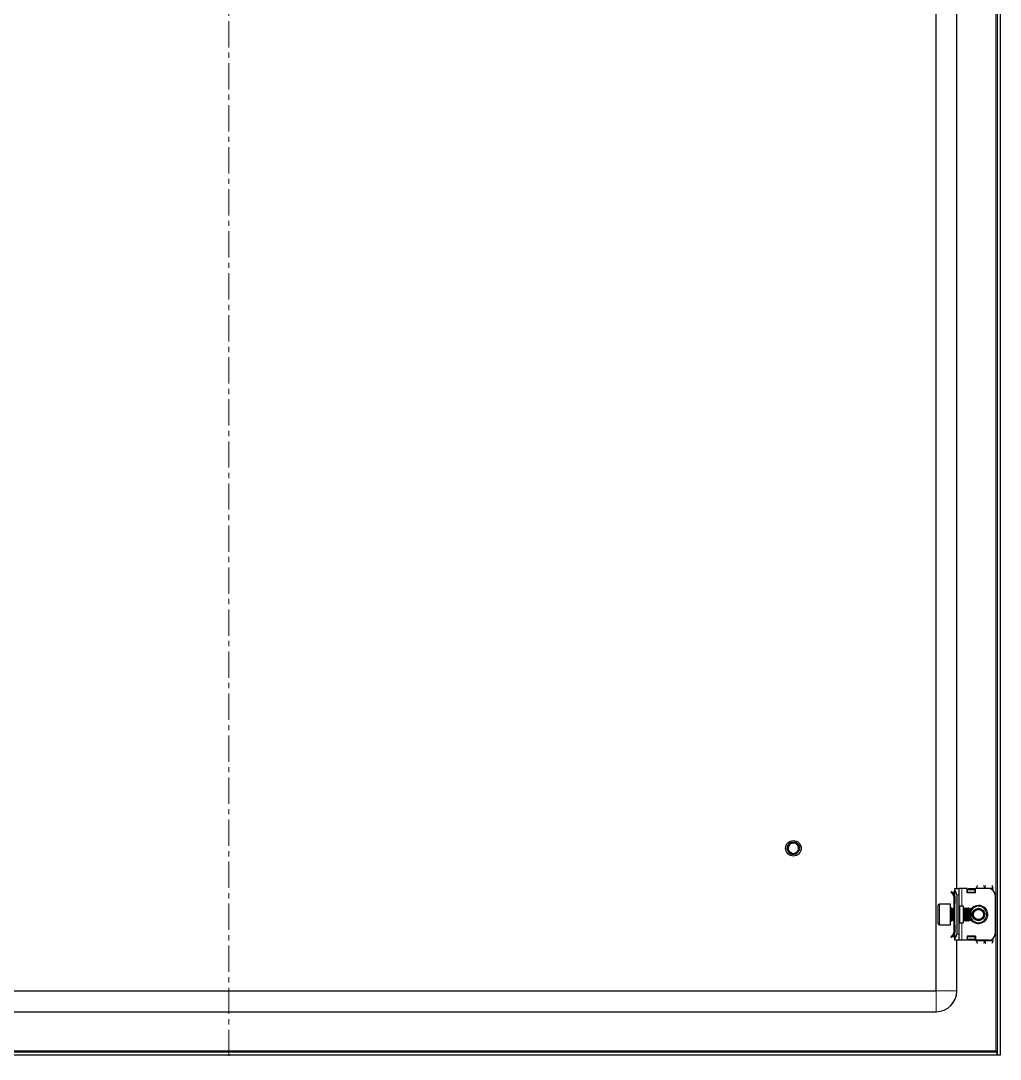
# Model space of a CAD drawing. Header units: millimetres. Extents: x -261 to 1716, y -869 to 1304.
# Drawn here: x 1242 to 1715, y -766 to -264 of the extents above; entities that cross this region are included whole.
import ezdxf

# ---------------------------------------------------------------- set-up
doc = ezdxf.new("R2010")
doc.units = ezdxf.units.MM
doc.linetypes.add('CENTERX2', pattern=[20.32, 12.7, -2.54, 2.54, -2.54])
doc.layers.add('FORMAT', color=7, linetype='Continuous')

msp = doc.modelspace()

# ---------------------------------------------------------------- linework, layer by layer
at = {"color": 7, "linetype": 'Continuous', "lineweight": 25}
for p, q in [((1714, 1196.92), (1714, -764.08)), ((1715.5, 1196.92), (1715.5, -764.08)), ((1684.5, -733.08), (1684.5, 1165.92)), ((1694.5, -683.58), (1694.5, -108.58)), ((1612.72, -662.96), (1612.82, -662.78)), ((1612.73, -662.96), (1612.83, -662.77)), ((1613.96, -661.5), (1614.23, -661.38)), ((1614.52, -661.24), (1614.81, -661.18)), ((1614.9, -661.14), (1614.86, -661.15)), ((1615.05, -661.11), (1615.23, -661.09)), ((1616.04, -661.12), (1616, -661.12)), ((1616.22, -661.16), (1616.17, -661.15)), ((1616.4, -661.21), (1616.35, -661.2)), ((1616.4, -661.21), (1616.6, -661.32)), ((1616.41, -661.26), (1616.61, -661.29)), ((1616.57, -661.28), (1616.53, -661.26)), ((1616.93, -661.44), (1616.89, -661.42)), ((1616.93, -661.44), (1616.93, -661.55)), ((1616.93, -661.44), (1617.07, -661.56)), ((1617.11, -661.54), (1617.07, -661.52)), ((1617.28, -661.66), (1617.24, -661.63)), ((1617.44, -661.79), (1617.4, -661.76)), ((1617.59, -661.93), (1617.56, -661.89)), ((1617.72, -662.06), (1617.69, -662.03)), ((1612.5, -663.88), (1612.57, -663.57)), ((1612.5, -663.88), (1612.5, -663.93)), ((1612.5, -664.08), (1612.5, -664.07)), ((1612.53, -663.67), (1612.52, -663.72)), ((1612.56, -663.47), (1612.55, -663.52)), ((1612.61, -663.28), (1612.59, -663.32)), ((1612.66, -663.1), (1612.65, -663.14)), ((1613.21, -664.94), (1613.04, -664.53)), ((1613.34, -666.16), (1613.22, -666.02)), ((1613.23, -666.03), (1613.24, -666.05)), ((1613.34, -666.16), (1613.37, -666.19)), ((1613.48, -666.3), (1613.52, -666.33)), ((1613.64, -666.43), (1613.68, -666.46)), ((1613.8, -666.55), (1613.84, -666.58)), ((1615.3, -667.07), (1616.05, -667)), ((1616.19, -667), (1616.23, -666.98)), ((1616.38, -666.94), (1616.43, -666.93)), ((1616.57, -666.88), (1616.62, -666.86)), ((1616.95, -666.7), (1616.72, -666.78)), ((1616.76, -666.8), (1616.81, -666.78)), ((1617.12, -666.6), (1616.92, -666.71)), ((1616.94, -666.63), (1616.99, -666.68)), ((1616.95, -666.7), (1616.99, -666.68)), ((1618.31, -663.04), (1618.31, -663.03)), ((1618.41, -664.78), (1618.34, -665.01)), ((1618.37, -663.21), (1618.36, -663.17)), ((1618.36, -664.97), (1618.38, -664.92)), ((1618.42, -663.39), (1618.41, -663.35)), ((1618.41, -664.78), (1618.43, -664.73)), ((1618.46, -663.58), (1618.45, -663.53)), ((1618.46, -664.58), (1618.46, -664.53)), ((1618.5, -663.97), (1618.47, -664.2)), ((1618.48, -663.77), (1618.48, -663.72)), ((1618.48, -664.38), (1618.49, -664.33)), ((1618.5, -663.97), (1618.49, -663.92)), ((1618.5, -664.17), (1618.5, -664.12)), ((1691.94, -684.94), (1691.58, -685.29)), ((1692.56, -686.27), (1691.58, -685.29)), ((1692.91, -685.91), (1691.94, -684.94)), ((1692.56, -686.27), (1692.91, -685.91)), ((1693, -685.58), (1693, -685.97)), ((1693, -687.33), (1693.5, -687.33)), ((1693, -687.33), (1693, -690.83)), ((1693.29, -684.87), (1693.5, -684.66)), ((1693.5, -683.58), (1695.5, -683.58)), ((1693.5, -684.34), (1693.5, -683.58)), ((1693.5, -707.81), (1693.5, -684.34)), ((1693.5, -687.33), (1693.5, -690.83)), ((1694.5, -686.58), (1694.5, -705.58)), ((1695.5, -683.58), (1695.5, -686.58)), ((1697, -683.58), (1695.5, -683.58)), ((1695.5, -686.58), (1695.5, -705.58)), ((1699.5, -683.58), (1697, -683.58)), ((1699.5, -685.58), (1699.5, -683.58)), ((1703.5, -685.58), (1699.5, -685.58)), ((1699.75, -683.95), (1700.25, -683.6)), ((1700.25, -683.95), (1699.75, -684.31)), ((1699.75, -684.31), (1699.75, -683.95)), ((1699.75, -685.22), (1699.75, -684.31)), ((1699.75, -685.58), (1699.75, -685.22)), ((1700.25, -683.6), (1700.25, -683.95)), ((1700.25, -683.6), (1702.75, -683.6)), ((1700.25, -683.95), (1702.75, -683.95)), ((1702.75, -683.95), (1702.75, -683.6)), ((1702.75, -683.6), (1703.25, -683.95)), ((1703.25, -684.31), (1702.75, -683.95)), ((1703.25, -683.95), (1703.25, -684.31)), ((1703.25, -684.31), (1703.25, -685.22)), ((1703.25, -685.22), (1703.25, -685.58)), ((1703.3, -683.69), (1703.3, -685.58)), ((1703.5, -683.69), (1703.3, -683.69)), ((1703.5, -685.58), (1703.5, -683.58)), ((1710, -683.58), (1703.5, -683.58)), ((1704, -683.58), (1704, -683.33)), ((1712, -684.34), (1712, -683.33)), ((1713, -686.58), (1713, -705.58)), ((1685.5, -693.71), (1685.5, -691.68)), ((1691.5, -691.08), (1686.1, -691.08)), ((1691.5, -693.38), (1691.5, -691.08)), ((1693.5, -690.83), (1693, -690.83)), ((1693, -690.83), (1693, -693.08)), ((1697.5, -692.08), (1696, -692.08)), ((1697.5, -692.08), (1697.5, -700.08)), ((1685.5, -700.48), (1685.5, -693.71)), ((1691.5, -701.08), (1691.5, -693.38)), ((1692.11, -693.08), (1691.75, -693.08)), ((1692.5, -693.63), (1692.11, -693.08)), ((1692.11, -698.6), (1692.11, -693.08)), ((1692.89, -693.08), (1692.5, -693.63)), ((1692.5, -698.14), (1692.5, -693.63)), ((1693.11, -693.08), (1692.89, -693.08)), ((1692.89, -698.6), (1692.89, -693.08)), ((1693.5, -693.63), (1693.11, -693.08)), ((1693.11, -698.6), (1693.11, -693.08)), ((1697.89, -693.08), (1697.5, -693.63)), ((1698.11, -693.08), (1697.89, -693.08)), ((1697.89, -698.6), (1697.89, -693.08)), ((1698.5, -693.63), (1698.11, -693.08)), ((1698.11, -698.6), (1698.11, -693.08)), ((1698.89, -693.08), (1698.5, -693.63)), ((1698.5, -698.14), (1698.5, -693.63)), ((1699.11, -693.08), (1698.89, -693.08)), ((1698.89, -698.6), (1698.89, -693.08)), ((1699.5, -693.63), (1699.11, -693.08)), ((1699.11, -698.6), (1699.11, -693.08)), ((1699.89, -693.08), (1699.5, -693.63)), ((1699.5, -698.14), (1699.5, -693.63)), ((1700.11, -693.08), (1699.89, -693.08)), ((1699.89, -698.6), (1699.89, -693.08)), ((1700.5, -693.63), (1700.11, -693.08)), ((1700.11, -698.6), (1700.11, -693.08)), ((1700.89, -693.08), (1700.5, -693.63)), ((1700.5, -698.14), (1700.5, -693.63)), ((1700.94, -693.08), (1700.89, -693.08)), ((1700.89, -698.6), (1700.89, -693.08)), ((1701.5, -693.63), (1700.94, -693.08)), ((1700.94, -694.46), (1700.94, -693.08)), ((1700.94, -699.08), (1700.94, -694.46)), ((1701.5, -694.76), (1701.5, -693.63)), ((1701.5, -698.52), (1701.5, -694.76)), ((1686.1, -701.08), (1691.5, -701.08)), ((1691.75, -699.08), (1692.11, -699.08)), ((1692.11, -699.08), (1692.5, -698.52)), ((1692.11, -699.08), (1692.11, -698.6)), ((1692.5, -698.52), (1692.5, -698.14)), ((1692.5, -698.52), (1692.89, -699.08)), ((1692.89, -699.08), (1692.89, -698.6)), ((1692.89, -699.08), (1693.11, -699.08)), ((1693, -699.08), (1693, -701.33)), ((1693, -701.33), (1693.5, -701.33)), ((1693, -701.33), (1693, -704.83)), ((1693.11, -699.08), (1693.5, -698.52)), ((1693.11, -699.08), (1693.11, -698.6)), ((1693.5, -701.33), (1693.5, -704.83)), ((1696, -700.08), (1697.5, -700.08)), ((1697.5, -698.52), (1697.89, -699.08)), ((1697.89, -699.08), (1697.89, -698.6)), ((1697.89, -699.08), (1698.11, -699.08)), ((1698.11, -699.08), (1698.5, -698.52)), ((1698.11, -699.08), (1698.11, -698.6)), ((1698.5, -698.52), (1698.5, -698.14)), ((1698.5, -698.52), (1698.89, -699.08)), ((1698.89, -699.08), (1698.89, -698.6)), ((1698.89, -699.08), (1699.11, -699.08)), ((1699.11, -699.08), (1699.5, -698.52)), ((1699.11, -699.08), (1699.11, -698.6)), ((1699.5, -698.52), (1699.5, -698.14)), ((1699.5, -698.52), (1699.89, -699.08)), ((1699.89, -699.08), (1699.89, -698.6)), ((1699.89, -699.08), (1700.11, -699.08)), ((1700.11, -699.08), (1700.5, -698.52)), ((1700.11, -699.08), (1700.11, -698.6)), ((1700.5, -698.52), (1700.5, -698.14)), ((1700.5, -698.52), (1700.89, -699.08)), ((1700.89, -699.08), (1700.89, -698.6)), ((1700.89, -699.08), (1700.94, -699.08)), ((1700.94, -699.08), (1701.5, -698.52)), ((1692.56, -705.89), (1691.58, -706.86)), ((1691.94, -707.22), (1691.58, -706.86)), ((1692.91, -706.24), (1691.94, -707.22)), ((1692.56, -705.89), (1692.91, -706.24)), ((1693, -704.83), (1693.5, -704.83)), ((1693, -706.58), (1693, -706.12)), ((1693.5, -707.49), (1693.29, -707.28)), ((1693.5, -708.58), (1693.5, -707.81)), ((1695.5, -705.58), (1695.5, -708.58)), ((1703.5, -706.58), (1699.5, -706.58)), ((1699.5, -706.58), (1699.5, -708.58)), ((1699.75, -706.93), (1699.75, -706.58)), ((1699.75, -707.84), (1699.75, -706.93)), ((1699.75, -707.84), (1700.25, -708.2)), ((1699.75, -708.2), (1699.75, -707.84)), ((1702.75, -708.2), (1703.25, -707.84)), ((1703.25, -706.58), (1703.25, -706.93)), ((1703.25, -706.93), (1703.25, -707.84)), ((1703.25, -707.84), (1703.25, -708.2)), ((1703.3, -706.58), (1703.3, -708.46)), ((1703.5, -706.58), (1703.5, -708.58)), ((1712, -708.83), (1712, -707.81)), ((1695.5, -708.58), (1693.5, -708.58)), ((1694.5, -733.08), (1694.5, -708.58)), ((1697, -708.58), (1695.5, -708.58)), ((1699.5, -708.58), (1697, -708.58)), ((1700.25, -708.55), (1699.75, -708.2)), ((1702.75, -708.2), (1700.25, -708.2)), ((1700.25, -708.2), (1700.25, -708.55)), ((1702.75, -708.55), (1700.25, -708.55)), ((1702.75, -708.55), (1702.75, -708.2)), ((1703.25, -708.2), (1702.75, -708.55)), ((1703.3, -708.46), (1703.5, -708.46)), ((1710, -708.58), (1703.5, -708.58)), ((1704, -708.83), (1704, -708.58)), ((1000.5, -733.08), (1684.5, -733.08)), ((1000.5, -743.08), (1684.5, -743.08)), ((1713.8, -762.58), (971.2, -762.58)), ((1713.4, -761.98), (1713.64, -762.58)), ((1713.8, -762.58), (1713.8, -764.08)), ((1713.8, -764.08), (971.2, -764.08)), ((1715.5, -764.08), (1714, -764.08))]:
    msp.add_line(p, q, dxfattribs=at)
at = {"color": 8, "linetype": 'Continuous', "lineweight": 18}
for p, q in [((1713.4, 1194.82), (1713.4, -761.98)), ((1693.5, -685.58), (1693, -685.58)), ((1693.5, -685.08), (1693.29, -684.87)), ((1695.5, -686.58), (1694.5, -686.58)), ((1697, -683.58), (1697, -692.08)), ((1703.25, -685.22), (1699.75, -685.22)), ((1704, -683.33), (1708, -683.33)), ((1712, -683.33), (1708, -683.33)), ((1686.1, -691.08), (1686.1, -693.38)), ((1696, -692.08), (1696, -700.08)), ((1686.1, -693.38), (1686.1, -701.08)), ((1691.75, -693.08), (1691.75, -699.08)), ((1697, -700.08), (1697, -708.58)), ((1693.5, -706.58), (1693, -706.58)), ((1693.5, -707.08), (1693.29, -707.28)), ((1694.5, -705.58), (1695.5, -705.58)), ((1699.75, -706.93), (1703.25, -706.93)), ((1708, -708.83), (1704, -708.83)), ((1712, -708.83), (1708, -708.83)), ((1684.5, -733.08), (1684.5, -743.08)), ((1684.5, -733.08), (1694.5, -733.08)), ((1713.4, -761.98), (971.6, -761.98))]:
    msp.add_line(p, q, dxfattribs=at)
at = {"color": 7, "linetype": 'Continuous', "lineweight": 25}
for centre, radius in [((1615.5, -664.08), 3.75), ((1705, -696.08), 3), ((1705, -696.08), 2.76), ((1705, -696.08), 2.45)]:
    msp.add_circle(centre, radius, dxfattribs=at)
for centre, radius, start, end in [((1615.5, -664.08), 2.5, 108.5944, 168.5944), ((1615.5, -664.08), 2.5, 48.5944, 108.5944), ((1615.5, -664.08), 2.5, 348.5944, 48.5944), ((1615.5, -664.08), 3, 180, 220.7437), ((1615.5, -664.08), 2.5, 168.5944, 190.5165), ((1615.5, -664.08), 3, 239.9286, 266.2193), ((1615.5, -664.08), 2.5, 255.8881, 288.5944), ((1615.5, -664.08), 2.5, 288.5944, 348.5944), ((1694, -685.58), 1, 135, 180), ((1691.5, -686.58), 3, 360, 48.1897), ((1710, -686.58), 3, 360, 90), ((1686.1, -691.68), 0.6, 90, 180), ((1691.75, -692.83), 0.25, 180, 270), ((1696, -691.58), 0.5, 180, 270), ((1705, -696.08), 4, 270, 151.045), ((1686.1, -700.48), 0.6, 180, 270), ((1691.75, -699.33), 0.25, 90, 180), ((1696, -700.58), 0.5, 90, 180), ((1705, -696.08), 4, 208.955, 270), ((1694, -706.58), 1, 180, 225), ((1691.5, -705.58), 3, 311.8103, 360), ((1710, -705.58), 3, 270, 360), ((1684.5, -733.08), 10, 270, 0)]:
    msp.add_arc(centre, radius, start, end, dxfattribs=at)
at = {"color": 8, "linetype": 'Continuous', "lineweight": 18}
for start, end in [(215.4622, 90), (90, 144.5378)]:
    msp.add_arc((1705, -696.08), 4.5, start, end, dxfattribs=at)
at = {"color": 7, "linetype": 'Continuous', "lineweight": 25}
for points, knots in [([(1612.66, -663.1), (1612.87, -662.67), (1613.19, -662.02), (1613.77, -661.63), (1613.98, -661.49)], [0, 0, 0, 0, 0.657042, 1, 1, 1, 1]), ([(1612.74, -662.96), (1612.75, -662.9), (1612.78, -662.78), (1612.85, -662.67), (1612.88, -662.61)], [0, 0, 0, 0, 0.462482, 1, 1, 1, 1]), ([(1612.87, -662.69), (1612.89, -662.62), (1612.97, -662.41), (1613.14, -662.25), (1613.25, -662.14)], [0, 0, 0, 0, 0.333789, 1, 1, 1, 1]), ([(1612.95, -662.56), (1612.97, -662.5), (1613.07, -662.21), (1613.32, -662), (1613.52, -661.82)], [0, 0, 0, 0, 0.1718651, 1, 1, 1, 1]), ([(1614.34, -661.71), (1614.27, -661.75), (1613.95, -661.94), (1613.46, -662.4), (1613.15, -662.99), (1613.06, -663.33), (1613.05, -663.39)], [0, 0, 0, 0, 0.104785, 0.513079, 0.918136, 1, 1, 1, 1]), ([(1613.23, -662.11), (1613.23, -662.12), (1613.21, -662.13), (1613.2, -662.15), (1613.19, -662.17)], [0, 0, 0, 0, 0.296796, 1, 1, 1, 1]), ([(1613.36, -661.98), (1613.35, -661.98), (1613.34, -661.99), (1613.33, -662), (1613.33, -662.01)], [0, 0, 0, 0, 0.4842322, 1, 1, 1, 1]), ([(1613.49, -661.85), (1613.49, -661.85), (1613.47, -661.86), (1613.46, -661.87), (1613.46, -661.88)], [0, 0, 0, 0, 0.485158, 1, 1, 1, 1]), ([(1613.64, -661.72), (1613.63, -661.73), (1613.62, -661.74), (1613.61, -661.75), (1613.6, -661.75)], [0, 0, 0, 0, 0.484546, 1, 1, 1, 1]), ([(1613.79, -661.61), (1613.79, -661.61), (1613.77, -661.62), (1613.76, -661.63), (1613.75, -661.64)], [0, 0, 0, 0, 0.482687, 1, 1, 1, 1]), ([(1613.79, -661.61), (1613.8, -661.6), (1613.85, -661.57), (1613.91, -661.54), (1613.95, -661.53)], [0, 0, 0, 0, 0.230751, 1, 1, 1, 1]), ([(1613.96, -661.5), (1613.95, -661.5), (1613.94, -661.51), (1613.93, -661.52), (1613.92, -661.53)], [0, 0, 0, 0, 0.480194, 1, 1, 1, 1]), ([(1613.96, -661.5), (1613.99, -661.52), (1614.05, -661.55), (1614.12, -661.62), (1614.16, -661.67), (1614.17, -661.7)], [0, 0, 0, 0, 0.362858, 0.693435, 1, 1, 1, 1]), ([(1614.32, -661.76), (1614.31, -661.76), (1614.27, -661.75), (1614.2, -661.72), (1614.12, -661.67), (1614.04, -661.6), (1614, -661.53), (1613.98, -661.49)], [0, 0, 0, 0, 0.084477, 0.253367, 0.470159, 0.686909, 1, 1, 1, 1]), ([(1614.14, -661.4), (1614.13, -661.4), (1614.12, -661.41), (1614.1, -661.42), (1614.1, -661.42)], [0, 0, 0, 0, 0.477867, 1, 1, 1, 1]), ([(1614.25, -661.7), (1614.25, -661.69), (1614.24, -661.64), (1614.21, -661.56), (1614.16, -661.49), (1614.12, -661.44), (1614.1, -661.42)], [0, 0, 0, 0, 0.1541827, 0.4625673, 0.7280914, 1, 1, 1, 1]), ([(1614.14, -661.4), (1614.17, -661.42), (1614.23, -661.46), (1614.29, -661.54), (1614.34, -661.61), (1614.37, -661.68), (1614.37, -661.71), (1614.37, -661.72)], [0, 0, 0, 0, 0.260762, 0.494805, 0.723794, 0.94279, 1, 1, 1, 1]), ([(1614.33, -661.31), (1614.32, -661.32), (1614.31, -661.32), (1614.29, -661.33), (1614.28, -661.33)], [0, 0, 0, 0, 0.4764859, 1, 1, 1, 1]), ([(1614.42, -661.73), (1614.42, -661.71), (1614.42, -661.66), (1614.41, -661.58), (1614.38, -661.48), (1614.34, -661.4), (1614.3, -661.36), (1614.28, -661.33)], [0, 0, 0, 0, 0.114393, 0.350182, 0.585971, 0.790611, 1, 1, 1, 1]), ([(1614.33, -661.31), (1614.35, -661.31), (1614.41, -661.28), (1614.48, -661.27), (1614.52, -661.26)], [0, 0, 0, 0, 0.301025, 1, 1, 1, 1]), ([(1614.33, -661.31), (1614.36, -661.34), (1614.41, -661.38), (1614.46, -661.46), (1614.5, -661.54), (1614.52, -661.63), (1614.53, -661.69), (1614.52, -661.73), (1614.52, -661.74)], [0, 0, 0, 0, 0.218347, 0.41099, 0.598711, 0.777744, 0.945667, 1, 1, 1, 1]), ([(1614.7, -661.71), (1614.69, -661.71), (1614.64, -661.73), (1614.56, -661.74), (1614.46, -661.74), (1614.39, -661.73), (1614.35, -661.72), (1614.34, -661.71)], [0, 0, 0, 0, 0.099011, 0.388276, 0.61301, 0.895384, 1, 1, 1, 1]), ([(1614.52, -661.24), (1614.51, -661.24), (1614.5, -661.25), (1614.48, -661.25), (1614.48, -661.26)], [0, 0, 0, 0, 0.4765794, 1, 1, 1, 1]), ([(1614.55, -661.74), (1614.55, -661.73), (1614.57, -661.7), (1614.57, -661.62), (1614.57, -661.52), (1614.56, -661.43), (1614.53, -661.34), (1614.49, -661.28), (1614.48, -661.26)], [0, 0, 0, 0, 0.019058, 0.219488, 0.419831, 0.620151, 0.807785, 1, 1, 1, 1]), ([(1614.52, -661.24), (1614.55, -661.27), (1614.59, -661.32), (1614.64, -661.4), (1614.66, -661.48), (1614.67, -661.57), (1614.67, -661.64), (1614.65, -661.68), (1614.65, -661.7)], [0, 0, 0, 0, 0.213002, 0.396975, 0.575181, 0.744364, 0.902779, 1, 1, 1, 1]), ([(1614.71, -661.18), (1614.71, -661.18), (1614.69, -661.19), (1614.68, -661.19), (1614.67, -661.19)], [0, 0, 0, 0, 0.4789775, 1, 1, 1, 1]), ([(1614.67, -661.69), (1614.68, -661.67), (1614.71, -661.61), (1614.72, -661.53), (1614.73, -661.44), (1614.72, -661.32), (1614.69, -661.24), (1614.67, -661.19)], [0, 0, 0, 0, 0.147065, 0.321231, 0.495346, 0.669443, 1, 1, 1, 1]), ([(1614.97, -661.47), (1614.96, -661.49), (1614.94, -661.54), (1614.88, -661.61), (1614.78, -661.67), (1614.73, -661.7), (1614.7, -661.71)], [0, 0, 0, 0, 0.153621, 0.528305, 0.811762, 1, 1, 1, 1]), ([(1614.71, -661.18), (1614.73, -661.21), (1614.77, -661.27), (1614.8, -661.35), (1614.81, -661.44), (1614.81, -661.52), (1614.79, -661.59), (1614.77, -661.65), (1614.75, -661.68), (1614.74, -661.69)], [0, 0, 0, 0, 0.195461, 0.359649, 0.517607, 0.666788, 0.806268, 0.936243, 1, 1, 1, 1]), ([(1614.79, -661.64), (1614.79, -661.64), (1614.82, -661.59), (1614.85, -661.51), (1614.88, -661.4), (1614.88, -661.31), (1614.88, -661.22), (1614.86, -661.17), (1614.86, -661.15)], [0, 0, 0, 0, 0.001313, 0.309582, 0.493731, 0.677835, 0.837663, 1, 1, 1, 1]), ([(1614.82, -661.64), (1614.85, -661.62), (1614.9, -661.58), (1614.94, -661.52), (1614.96, -661.48), (1614.97, -661.47)], [0, 0, 0, 0, 0.41332, 0.833507, 1, 1, 1, 1]), ([(1614.9, -661.14), (1614.91, -661.16), (1614.94, -661.22), (1614.95, -661.3), (1614.95, -661.38), (1614.94, -661.46), (1614.91, -661.55), (1614.86, -661.6), (1614.83, -661.64)], [0, 0, 0, 0, 0.162579, 0.32416, 0.478216, 0.623372, 0.759205, 1, 1, 1, 1]), ([(1614.9, -661.14), (1614.93, -661.13), (1615.25, -661.07), (1615.89, -661.06), (1616.55, -661.24), (1616.88, -661.42), (1616.95, -661.45)], [0, 0, 0, 0, 0.044285, 0.46488, 0.894202, 1, 1, 1, 1]), ([(1616.94, -661.76), (1616.88, -661.72), (1616.55, -661.54), (1615.88, -661.36), (1615.26, -661.4), (1614.97, -661.47), (1614.97, -661.47)], [0, 0, 0, 0, 0.102158, 0.551599, 0.99962, 1, 1, 1, 1]), ([(1615.33, -661.1), (1615.4, -661.09), (1615.57, -661.06), (1615.74, -661.08), (1615.84, -661.1)], [0, 0, 0, 0, 0.399625, 1, 1, 1, 1]), ([(1615.99, -661.14), (1616.04, -661.14), (1616.2, -661.14), (1616.34, -661.19), (1616.43, -661.23)], [0, 0, 0, 0, 0.353316, 1, 1, 1, 1]), ([(1616.87, -661.73), (1616.87, -661.73), (1616.86, -661.69), (1616.87, -661.63), (1616.9, -661.54), (1616.93, -661.48), (1616.95, -661.45)], [0, 0, 0, 0, 0.0582551, 0.3055086, 0.6471604, 1, 1, 1, 1]), ([(1617.15, -662.2), (1617.14, -662.19), (1617.11, -662.16), (1617.06, -662.1), (1617.01, -662.01), (1616.97, -661.93), (1616.95, -661.84), (1616.95, -661.78), (1616.94, -661.76)], [0, 0, 0, 0, 0.066273, 0.267344, 0.4230955, 0.6187345, 0.8140891, 1, 1, 1, 1]), ([(1616.95, -661.76), (1616.97, -661.73), (1617, -661.68), (1617.04, -661.6), (1617.06, -661.55), (1617.07, -661.52)], [0, 0, 0, 0, 0.351509, 0.671861, 1, 1, 1, 1]), ([(1617.11, -661.54), (1617.1, -661.58), (1617.1, -661.65), (1617.07, -661.74), (1617.03, -661.82), (1616.99, -661.88), (1616.97, -661.89), (1616.97, -661.89)], [0, 0, 0, 0, 0.275174, 0.522846, 0.765225, 0.99702, 1, 1, 1, 1]), ([(1616.98, -661.94), (1616.99, -661.94), (1617.03, -661.92), (1617.1, -661.87), (1617.16, -661.79), (1617.21, -661.72), (1617.23, -661.66), (1617.24, -661.63)], [0, 0, 0, 0, 0.084965, 0.329338, 0.573716, 0.784411, 1, 1, 1, 1]), ([(1617.28, -661.66), (1617.27, -661.7), (1617.26, -661.76), (1617.22, -661.85), (1617.17, -661.93), (1617.11, -661.99), (1617.06, -662.03), (1617.03, -662.04), (1617.03, -662.04)], [0, 0, 0, 0, 0.222831, 0.420099, 0.612409, 0.79585, 0.967895, 1, 1, 1, 1]), ([(1617.04, -662.07), (1617.04, -662.07), (1617.08, -662.06), (1617.14, -662.03), (1617.23, -661.98), (1617.3, -661.91), (1617.36, -661.84), (1617.39, -661.79), (1617.4, -661.76)], [0, 0, 0, 0, 0.002693, 0.20821, 0.413641, 0.619057, 0.807274, 1, 1, 1, 1]), ([(1617.44, -661.79), (1617.43, -661.82), (1617.41, -661.89), (1617.36, -661.97), (1617.3, -662.04), (1617.24, -662.09), (1617.18, -662.12), (1617.14, -662.13), (1617.13, -662.13)], [0, 0, 0, 0, 0.219212, 0.409339, 0.593597, 0.768568, 0.932394, 1, 1, 1, 1]), ([(1617.13, -662.22), (1617.14, -662.22), (1617.19, -662.23), (1617.29, -662.23), (1617.41, -662.22), (1617.52, -662.17), (1617.61, -662.12), (1617.66, -662.06), (1617.69, -662.03)], [0, 0, 0, 0, 0.062604, 0.195119, 0.461979, 0.621574, 0.781143, 1, 1, 1, 1]), ([(1617.14, -662.16), (1617.18, -662.15), (1617.24, -662.14), (1617.33, -662.1), (1617.42, -662.05), (1617.5, -661.98), (1617.54, -661.92), (1617.56, -661.89)], [0, 0, 0, 0, 0.190996, 0.383798, 0.576553, 0.78528, 1, 1, 1, 1]), ([(1617.6, -662.28), (1617.59, -662.28), (1617.57, -662.3), (1617.51, -662.31), (1617.42, -662.32), (1617.32, -662.31), (1617.22, -662.26), (1617.17, -662.22), (1617.15, -662.2)], [0, 0, 0, 0, 0.045866, 0.230744, 0.387461, 0.658246, 0.861978, 1, 1, 1, 1]), ([(1617.59, -661.93), (1617.58, -661.96), (1617.55, -662.02), (1617.49, -662.09), (1617.42, -662.15), (1617.35, -662.18), (1617.27, -662.21), (1617.2, -662.21), (1617.17, -662.21)], [0, 0, 0, 0, 0.194636, 0.358964, 0.517123, 0.666522, 0.806184, 1, 1, 1, 1]), ([(1617.24, -662.26), (1617.27, -662.27), (1617.33, -662.3), (1617.42, -662.3), (1617.51, -662.3), (1617.57, -662.29), (1617.6, -662.28)], [0, 0, 0, 0, 0.251795, 0.502165, 0.752314, 1, 1, 1, 1]), ([(1617.72, -662.06), (1617.71, -662.09), (1617.68, -662.14), (1617.61, -662.2), (1617.54, -662.24), (1617.47, -662.27), (1617.39, -662.28), (1617.33, -662.29), (1617.29, -662.27), (1617.28, -662.27)], [0, 0, 0, 0, 0.169226, 0.337427, 0.497935, 0.649179, 0.790582, 0.922688, 1, 1, 1, 1]), ([(1618.33, -664.11), (1618.33, -664.04), (1618.31, -663.65), (1618.14, -662.98), (1617.77, -662.5), (1617.6, -662.28)], [0, 0, 0, 0, 0.108003, 0.585763, 1, 1, 1, 1]), ([(1617.72, -662.06), (1617.85, -662.22), (1618.13, -662.57), (1618.42, -663.22), (1618.47, -663.73), (1618.5, -663.99)], [0, 0, 0, 0, 0.274163, 0.639603, 1, 1, 1, 1]), ([(1617.81, -662.19), (1617.85, -662.23), (1617.99, -662.37), (1618.08, -662.54), (1618.15, -662.66)], [0, 0, 0, 0, 0.288707, 1, 1, 1, 1]), ([(1618.19, -662.78), (1618.21, -662.81), (1618.3, -662.94), (1618.34, -663.1), (1618.38, -663.24)], [0, 0, 0, 0, 0.192577, 1, 1, 1, 1]), ([(1612.5, -664.09), (1612.5, -664.03), (1612.49, -663.96), (1612.51, -663.88), (1612.52, -663.85)], [0, 0, 0, 0, 0.659859, 1, 1, 1, 1]), ([(1612.99, -663.79), (1612.98, -663.8), (1612.97, -663.84), (1612.92, -663.88), (1612.87, -663.94), (1612.81, -663.99), (1612.73, -664.03), (1612.64, -664.06), (1612.57, -664.07), (1612.52, -664.07), (1612.5, -664.07)], [0, 0, 0, 0, 0.060221, 0.18113, 0.301988, 0.42281, 0.589437, 0.75603, 0.87711, 1, 1, 1, 1]), ([(1612.5, -663.88), (1612.54, -663.86), (1612.6, -663.84), (1612.7, -663.82), (1612.79, -663.82), (1612.87, -663.83), (1612.92, -663.85), (1612.94, -663.86)], [0, 0, 0, 0, 0.235039, 0.445532, 0.651268, 0.847853, 1, 1, 1, 1]), ([(1612.86, -663.95), (1612.83, -663.94), (1612.77, -663.92), (1612.68, -663.9), (1612.59, -663.91), (1612.53, -663.92), (1612.5, -663.93)], [0, 0, 0, 0, 0.237597, 0.516729, 0.755527, 1, 1, 1, 1]), ([(1612.5, -664.09), (1612.53, -664.07), (1612.59, -664.03), (1612.68, -664.01), (1612.74, -664), (1612.77, -664)], [0, 0, 0, 0, 0.371226, 0.708872, 1, 1, 1, 1]), ([(1613.43, -665.86), (1613.4, -665.84), (1613.16, -665.61), (1612.81, -665.15), (1612.57, -664.54), (1612.52, -664.19), (1612.5, -664.08)], [0, 0, 0, 0, 0.050685, 0.485619, 0.826643, 1, 1, 1, 1]), ([(1612.96, -663.83), (1612.94, -663.82), (1612.88, -663.78), (1612.79, -663.74), (1612.7, -663.72), (1612.61, -663.71), (1612.55, -663.72), (1612.52, -663.72)], [0, 0, 0, 0, 0.189173, 0.404697, 0.62022, 0.807935, 1, 1, 1, 1]), ([(1612.53, -663.67), (1612.56, -663.66), (1612.62, -663.64), (1612.72, -663.63), (1612.81, -663.64), (1612.89, -663.67), (1612.95, -663.7), (1612.98, -663.72), (1612.99, -663.73)], [0, 0, 0, 0, 0.214065, 0.402363, 0.585629, 0.760234, 0.923894, 1, 1, 1, 1]), ([(1613.02, -663.73), (1613.01, -663.72), (1612.98, -663.68), (1612.92, -663.63), (1612.83, -663.57), (1612.74, -663.54), (1612.65, -663.52), (1612.58, -663.52), (1612.55, -663.52)], [0, 0, 0, 0, 0.069872, 0.258455, 0.446951, 0.635422, 0.81547, 1, 1, 1, 1]), ([(1612.56, -663.47), (1612.57, -663.42), (1612.58, -663.34), (1612.62, -663.27), (1612.63, -663.24)], [0, 0, 0, 0, 0.657988, 1, 1, 1, 1]), ([(1612.56, -663.47), (1612.6, -663.46), (1612.66, -663.45), (1612.76, -663.46), (1612.84, -663.48), (1612.92, -663.51), (1612.98, -663.56), (1613.01, -663.59), (1613.02, -663.61)], [0, 0, 0, 0, 0.208898, 0.388587, 0.562428, 0.727295, 0.881578, 1, 1, 1, 1]), ([(1613.03, -663.58), (1613.01, -663.56), (1612.98, -663.51), (1612.92, -663.45), (1612.85, -663.4), (1612.77, -663.36), (1612.68, -663.33), (1612.62, -663.33), (1612.59, -663.32)], [0, 0, 0, 0, 0.137266, 0.30795, 0.478578, 0.649185, 0.822833, 1, 1, 1, 1]), ([(1612.61, -663.28), (1612.64, -663.27), (1612.7, -663.27), (1612.78, -663.29), (1612.86, -663.32), (1612.93, -663.36), (1612.99, -663.41), (1613.03, -663.47), (1613.05, -663.51), (1613.05, -663.52)], [0, 0, 0, 0, 0.165667, 0.330522, 0.488809, 0.638525, 0.778629, 0.909213, 1, 1, 1, 1]), ([(1613.03, -663.44), (1613.02, -663.43), (1613, -663.38), (1612.95, -663.32), (1612.88, -663.25), (1612.8, -663.2), (1612.72, -663.16), (1612.67, -663.14), (1612.65, -663.14)], [0, 0, 0, 0, 0.076151, 0.276704, 0.47712, 0.677473, 0.837574, 1, 1, 1, 1]), ([(1612.66, -663.1), (1612.69, -663.1), (1612.75, -663.11), (1612.83, -663.14), (1612.9, -663.18), (1612.96, -663.23), (1613, -663.29), (1613.03, -663.36), (1613.05, -663.41), (1613.06, -663.44), (1613.06, -663.45)], [0, 0, 0, 0, 0.154027, 0.307095, 0.452862, 0.590123, 0.718565, 0.838856, 0.95247, 1, 1, 1, 1]), ([(1612.99, -663.74), (1612.98, -663.85), (1612.97, -664.12), (1613.01, -664.38), (1613.04, -664.53)], [0, 0, 0, 0, 0.4085207, 1, 1, 1, 1]), ([(1613.05, -663.58), (1613.05, -663.59), (1613.04, -663.64), (1613.02, -663.69), (1612.99, -663.73), (1612.99, -663.74)], [0, 0, 0, 0, 0.157682, 0.80304, 1, 1, 1, 1]), ([(1613.05, -663.39), (1613.05, -663.42), (1613.06, -663.48), (1613.05, -663.55), (1613.05, -663.58)], [0, 0, 0, 0, 0.544473, 1, 1, 1, 1]), ([(1614.49, -666.31), (1614.42, -666.27), (1614.1, -666.12), (1613.58, -665.7), (1613.33, -665.2), (1613.21, -664.94)], [0, 0, 0, 0, 0.130652, 0.560007, 1, 1, 1, 1]), ([(1613.23, -666.03), (1613.24, -666.01), (1613.27, -665.96), (1613.34, -665.9), (1613.39, -665.87), (1613.42, -665.86), (1613.43, -665.86)], [0, 0, 0, 0, 0.315056, 0.630194, 0.945514, 1, 1, 1, 1]), ([(1613.79, -665.91), (1613.76, -665.9), (1613.7, -665.88), (1613.62, -665.88), (1613.54, -665.89), (1613.45, -665.92), (1613.35, -665.96), (1613.28, -666.02), (1613.24, -666.05)], [0, 0, 0, 0, 0.149407, 0.278563, 0.407661, 0.536722, 0.727045, 1, 1, 1, 1]), ([(1613.34, -666.16), (1613.35, -666.13), (1613.38, -666.08), (1613.44, -666.01), (1613.51, -665.96), (1613.58, -665.93), (1613.65, -665.91), (1613.73, -665.9), (1613.78, -665.91), (1613.8, -665.91)], [0, 0, 0, 0, 0.159446, 0.318034, 0.469983, 0.61348, 0.747649, 0.872856, 1, 1, 1, 1]), ([(1613.85, -665.96), (1613.85, -665.96), (1613.81, -665.95), (1613.75, -665.96), (1613.66, -665.98), (1613.58, -666.01), (1613.5, -666.06), (1613.43, -666.12), (1613.39, -666.17), (1613.37, -666.19)], [0, 0, 0, 0, 0.018281, 0.175639, 0.332896, 0.490097, 0.647274, 0.821632, 1, 1, 1, 1]), ([(1613.43, -665.86), (1613.45, -665.85), (1613.49, -665.84), (1613.58, -665.83), (1613.67, -665.85), (1613.76, -665.89), (1613.84, -665.94), (1613.93, -666.02), (1614, -666.14), (1614.02, -666.22), (1614.03, -666.26)], [0, 0, 0, 0, 0.073646, 0.169563, 0.351373, 0.438893, 0.519676, 0.682906, 0.8512, 1, 1, 1, 1]), ([(1613.48, -666.3), (1613.49, -666.26), (1613.52, -666.2), (1613.57, -666.12), (1613.63, -666.06), (1613.7, -666.01), (1613.78, -665.98), (1613.83, -665.97), (1613.86, -665.97), (1613.87, -665.97)], [0, 0, 0, 0, 0.198035, 0.367663, 0.531495, 0.686664, 0.831818, 0.981917, 1, 1, 1, 1]), ([(1613.93, -666.04), (1613.92, -666.04), (1613.88, -666.04), (1613.8, -666.07), (1613.71, -666.11), (1613.63, -666.17), (1613.57, -666.24), (1613.53, -666.3), (1613.52, -666.33)], [0, 0, 0, 0, 0.0505, 0.241124, 0.431653, 0.622154, 0.808692, 1, 1, 1, 1]), ([(1613.64, -666.43), (1613.64, -666.39), (1613.66, -666.33), (1613.7, -666.24), (1613.76, -666.17), (1613.82, -666.11), (1613.88, -666.07), (1613.93, -666.06), (1613.94, -666.06)], [0, 0, 0, 0, 0.209239, 0.392702, 0.571062, 0.740844, 0.899958, 1, 1, 1, 1]), ([(1613.99, -666.14), (1613.97, -666.15), (1613.91, -666.18), (1613.83, -666.23), (1613.76, -666.3), (1613.71, -666.38), (1613.69, -666.43), (1613.68, -666.46)], [0, 0, 0, 0, 0.172104, 0.391099, 0.610089, 0.802801, 1, 1, 1, 1]), ([(1613.8, -666.55), (1613.81, -666.52), (1613.82, -666.45), (1613.85, -666.35), (1613.9, -666.28), (1613.95, -666.21), (1613.99, -666.19), (1614, -666.17)], [0, 0, 0, 0, 0.240212, 0.454711, 0.664287, 0.864517, 1, 1, 1, 1]), ([(1614.04, -666.29), (1614.02, -666.3), (1613.97, -666.34), (1613.91, -666.41), (1613.87, -666.49), (1613.85, -666.55), (1613.84, -666.58)], [0, 0, 0, 0, 0.228254, 0.510351, 0.752319, 1, 1, 1, 1]), ([(1613.98, -666.66), (1613.98, -666.63), (1613.98, -666.56), (1614.01, -666.46), (1614.03, -666.4), (1614.05, -666.38), (1614.05, -666.38)], [0, 0, 0, 0, 0.357139, 0.680979, 0.998183, 1, 1, 1, 1]), ([(1614.03, -666.26), (1614.04, -666.28), (1614.05, -666.33), (1614.06, -666.4), (1614.05, -666.49), (1614.04, -666.58), (1614.01, -666.64), (1614, -666.67)], [0, 0, 0, 0, 0.113604, 0.31095, 0.508229, 0.75166, 1, 1, 1, 1]), ([(1614.89, -666.5), (1614.6, -666.45), (1614.31, -666.39), (1614.04, -666.27), (1614.03, -666.26)], [0, 0, 0, 0, 0.965671, 1, 1, 1, 1]), ([(1614.89, -666.5), (1614.8, -666.46), (1614.66, -666.41), (1614.53, -666.33), (1614.49, -666.31)], [0, 0, 0, 0, 0.681733, 1, 1, 1, 1]), ([(1616.05, -667), (1616.04, -666.98), (1616.02, -666.94), (1616, -666.86), (1616, -666.78), (1616.02, -666.7), (1616.06, -666.62), (1616.12, -666.54), (1616.21, -666.48), (1616.27, -666.45), (1616.3, -666.45)], [0, 0, 0, 0, 0.098631, 0.238541, 0.378532, 0.49895, 0.601027, 0.777401, 0.9101, 1, 1, 1, 1]), ([(1616.2, -666.49), (1616.19, -666.5), (1616.16, -666.52), (1616.13, -666.58), (1616.08, -666.66), (1616.05, -666.75), (1616.04, -666.85), (1616.04, -666.93), (1616.04, -666.98), (1616.05, -667)], [0, 0, 0, 0, 0.036757, 0.196192, 0.355485, 0.51469, 0.719746, 0.882005, 1, 1, 1, 1]), ([(1616.19, -667), (1616.17, -666.97), (1616.15, -666.92), (1616.12, -666.83), (1616.11, -666.75), (1616.12, -666.67), (1616.15, -666.58), (1616.19, -666.52), (1616.22, -666.48)], [0, 0, 0, 0, 0.16279, 0.324686, 0.479688, 0.626058, 0.76302, 1, 1, 1, 1]), ([(1616.28, -666.46), (1616.26, -666.49), (1616.24, -666.53), (1616.21, -666.62), (1616.19, -666.72), (1616.19, -666.85), (1616.22, -666.93), (1616.23, -666.98)], [0, 0, 0, 0, 0.13286, 0.29106, 0.491007, 0.69089, 1, 1, 1, 1]), ([(1616.38, -666.94), (1616.36, -666.92), (1616.32, -666.86), (1616.28, -666.78), (1616.26, -666.69), (1616.25, -666.61), (1616.27, -666.53), (1616.28, -666.48), (1616.3, -666.45), (1616.3, -666.45)], [0, 0, 0, 0, 0.198483, 0.367712, 0.531083, 0.685778, 0.830503, 0.965152, 1, 1, 1, 1]), ([(1616.3, -666.45), (1616.31, -666.44), (1616.36, -666.43), (1616.43, -666.41), (1616.53, -666.41), (1616.62, -666.43), (1616.71, -666.45), (1616.79, -666.49), (1616.87, -666.54), (1616.92, -666.58), (1616.95, -666.62), (1616.96, -666.63)], [0, 0, 0, 0, 0.0429601, 0.1733, 0.2742626, 0.4010814, 0.5277159, 0.6542588, 0.7807587, 0.9368521, 1, 1, 1, 1]), ([(1616.39, -666.43), (1616.39, -666.43), (1616.37, -666.47), (1616.35, -666.55), (1616.34, -666.65), (1616.35, -666.74), (1616.38, -666.84), (1616.41, -666.9), (1616.43, -666.93)], [0, 0, 0, 0, 0.043388, 0.23288, 0.422274, 0.611632, 0.803279, 1, 1, 1, 1]), ([(1616.57, -666.88), (1616.55, -666.85), (1616.5, -666.81), (1616.45, -666.72), (1616.41, -666.64), (1616.4, -666.56), (1616.4, -666.48), (1616.41, -666.44), (1616.41, -666.42)], [0, 0, 0, 0, 0.208724, 0.39105, 0.568219, 0.73683, 0.894853, 1, 1, 1, 1]), ([(1616.51, -666.42), (1616.51, -666.45), (1616.5, -666.51), (1616.5, -666.61), (1616.53, -666.7), (1616.56, -666.79), (1616.6, -666.83), (1616.62, -666.86)], [0, 0, 0, 0, 0.181695, 0.396783, 0.61186, 0.803681, 1, 1, 1, 1]), ([(1616.76, -666.8), (1616.73, -666.77), (1616.68, -666.73), (1616.62, -666.66), (1616.58, -666.58), (1616.55, -666.5), (1616.54, -666.44), (1616.54, -666.42)], [0, 0, 0, 0, 0.234253, 0.442787, 0.646465, 0.841043, 1, 1, 1, 1]), ([(1616.65, -666.44), (1616.65, -666.44), (1616.65, -666.47), (1616.67, -666.54), (1616.7, -666.63), (1616.75, -666.71), (1616.79, -666.75), (1616.81, -666.78)], [0, 0, 0, 0, 0.00279, 0.269575, 0.536371, 0.765499, 1, 1, 1, 1]), ([(1616.95, -666.7), (1616.92, -666.68), (1616.86, -666.65), (1616.79, -666.57), (1616.75, -666.51), (1616.73, -666.47), (1616.73, -666.46)], [0, 0, 0, 0, 0.319514, 0.608493, 0.891527, 1, 1, 1, 1]), ([(1616.96, -666.63), (1617.03, -666.58), (1617.38, -666.35), (1617.87, -665.84), (1618.1, -665.29), (1618.2, -665.04)], [0, 0, 0, 0, 0.128781, 0.613629, 1, 1, 1, 1]), ([(1617.93, -664.64), (1617.94, -664.67), (1617.95, -664.74), (1617.99, -664.82), (1618.04, -664.9), (1618.1, -664.96), (1618.15, -665.01), (1618.19, -665.04), (1618.2, -665.04)], [0, 0, 0, 0, 0.182737, 0.363423, 0.543947, 0.724373, 0.904747, 1, 1, 1, 1]), ([(1618.2, -665.04), (1618.2, -665.04), (1618.17, -665.03), (1618.11, -665.01), (1618.05, -664.96), (1618.01, -664.9), (1617.96, -664.83), (1617.94, -664.73), (1617.94, -664.63), (1617.95, -664.58), (1617.95, -664.57)], [0, 0, 0, 0, 0.022761, 0.192243, 0.346896, 0.477535, 0.588677, 0.783334, 0.968624, 1, 1, 1, 1]), ([(1618.36, -664.97), (1618.33, -664.97), (1618.27, -664.96), (1618.19, -664.94), (1618.12, -664.9), (1618.05, -664.86), (1618, -664.8), (1617.96, -664.74), (1617.94, -664.69), (1617.94, -664.67), (1617.94, -664.67)], [0, 0, 0, 0, 0.159812, 0.318711, 0.470648, 0.614013, 0.748131, 0.873387, 0.991083, 1, 1, 1, 1]), ([(1617.95, -664.57), (1617.96, -664.54), (1617.98, -664.46), (1618.03, -664.36), (1618.1, -664.28), (1618.16, -664.21), (1618.23, -664.16), (1618.29, -664.13), (1618.33, -664.12), (1618.33, -664.11)], [0, 0, 0, 0, 0.1251657, 0.3367685, 0.4886747, 0.6403706, 0.7919615, 0.9435026, 1, 1, 1, 1]), ([(1617.95, -664.61), (1617.96, -664.63), (1617.99, -664.68), (1618.04, -664.75), (1618.12, -664.81), (1618.2, -664.87), (1618.29, -664.91), (1618.35, -664.92), (1618.38, -664.92)], [0, 0, 0, 0, 0.112687, 0.266978, 0.464332, 0.661607, 0.829157, 1, 1, 1, 1]), ([(1618.41, -664.78), (1618.38, -664.78), (1618.31, -664.79), (1618.22, -664.78), (1618.14, -664.75), (1618.07, -664.71), (1618.01, -664.66), (1617.98, -664.62), (1617.96, -664.6)], [0, 0, 0, 0, 0.207037, 0.38272, 0.55212, 0.712365, 0.86221, 1, 1, 1, 1]), ([(1618.46, -664.58), (1618.42, -664.59), (1618.36, -664.61), (1618.26, -664.61), (1618.17, -664.59), (1618.09, -664.56), (1618.03, -664.52), (1617.99, -664.49), (1617.98, -664.48)], [0, 0, 0, 0, 0.205811, 0.38496, 0.558827, 0.724121, 0.878934, 1, 1, 1, 1]), ([(1617.99, -664.53), (1618.01, -664.55), (1618.06, -664.6), (1618.14, -664.65), (1618.23, -664.7), (1618.32, -664.73), (1618.39, -664.73), (1618.43, -664.73)], [0, 0, 0, 0, 0.183111, 0.381533, 0.579913, 0.787111, 1, 1, 1, 1]), ([(1618.02, -664.39), (1618.05, -664.41), (1618.1, -664.45), (1618.19, -664.5), (1618.28, -664.53), (1618.37, -664.54), (1618.43, -664.53), (1618.46, -664.53)], [0, 0, 0, 0, 0.19243, 0.403622, 0.614801, 0.805152, 1, 1, 1, 1]), ([(1618.48, -664.38), (1618.45, -664.39), (1618.39, -664.41), (1618.29, -664.43), (1618.2, -664.42), (1618.11, -664.4), (1618.06, -664.38), (1618.04, -664.36), (1618.04, -664.36)], [0, 0, 0, 0, 0.227908, 0.430276, 0.627707, 0.816134, 0.99284, 1, 1, 1, 1]), ([(1618.1, -664.28), (1618.11, -664.28), (1618.14, -664.3), (1618.22, -664.32), (1618.31, -664.34), (1618.4, -664.34), (1618.46, -664.33), (1618.49, -664.33)], [0, 0, 0, 0, 0.0501556, 0.3045132, 0.5588802, 0.7769031, 1, 1, 1, 1]), ([(1618.5, -664.17), (1618.46, -664.19), (1618.4, -664.22), (1618.31, -664.24), (1618.22, -664.24), (1618.17, -664.24), (1618.15, -664.23)], [0, 0, 0, 0, 0.293779, 0.558982, 0.818494, 1, 1, 1, 1]), ([(1618.27, -664.14), (1618.29, -664.15), (1618.34, -664.15), (1618.41, -664.15), (1618.47, -664.13), (1618.5, -664.12)], [0, 0, 0, 0, 0.236131, 0.613435, 1, 1, 1, 1]), ([(1618.37, -664.91), (1618.37, -664.93), (1618.36, -664.99), (1618.33, -665.05), (1618.32, -665.08)], [0, 0, 0, 0, 0.405617, 1, 1, 1, 1]), ([(1618.39, -663.33), (1618.4, -663.37), (1618.46, -663.52), (1618.48, -663.69), (1618.49, -663.8)], [0, 0, 0, 0, 0.28291, 1, 1, 1, 1]), ([(1704, -683.33), (1704.09, -683.08), (1704.28, -682.59), (1704.48, -682.2), (1704.57, -682)], [0, 0, 0, 0, 0.502065, 1, 1, 1, 1]), ([(1707.43, -682.01), (1707.51, -682.17), (1707.68, -682.52), (1707.87, -683.01), (1707.98, -683.29), (1708, -683.33)], [0, 0, 0, 0, 0.415483, 0.917152, 1, 1, 1, 1]), ([(1708, -683.33), (1708.09, -683.08), (1708.28, -682.59), (1708.48, -682.2), (1708.57, -682)], [0, 0, 0, 0, 0.502065, 1, 1, 1, 1]), ([(1711.43, -682.01), (1711.51, -682.17), (1711.68, -682.52), (1711.87, -683.01), (1711.98, -683.29), (1712, -683.33)], [0, 0, 0, 0, 0.4154826, 0.9171518, 1, 1, 1, 1]), ([(1693, -687.33), (1692.98, -687.14), (1692.95, -686.85), (1692.76, -686.49), (1692.63, -686.34), (1692.56, -686.27)], [0, 0, 0, 0, 0.485042, 0.738404, 1, 1, 1, 1]), ([(1693.5, -687.33), (1693.47, -687.08), (1693.42, -686.6), (1693.13, -686.14), (1692.94, -685.94), (1692.91, -685.91)], [0, 0, 0, 0, 0.4618628, 0.9237257, 1, 1, 1, 1]), ([(1692.56, -705.89), (1692.68, -705.74), (1692.86, -705.51), (1692.98, -705.13), (1692.99, -704.93), (1693, -704.83)], [0, 0, 0, 0, 0.485042, 0.738404, 1, 1, 1, 1]), ([(1692.91, -706.24), (1693.07, -706.05), (1693.37, -705.67), (1693.49, -705.15), (1693.5, -704.87), (1693.5, -704.83)], [0, 0, 0, 0, 0.461863, 0.923726, 1, 1, 1, 1]), ([(1704.57, -710.14), (1704.49, -709.98), (1704.32, -709.63), (1704.13, -709.15), (1704.01, -708.87), (1704, -708.83)], [0, 0, 0, 0, 0.415483, 0.917152, 1, 1, 1, 1]), ([(1708, -708.83), (1707.9, -709.07), (1707.71, -709.56), (1707.52, -709.95), (1707.43, -710.15)], [0, 0, 0, 0, 0.502065, 1, 1, 1, 1]), ([(1708.57, -710.14), (1708.49, -709.98), (1708.32, -709.63), (1708.13, -709.15), (1708.01, -708.87), (1708, -708.83)], [0, 0, 0, 0, 0.415483, 0.917152, 1, 1, 1, 1]), ([(1712, -708.83), (1711.9, -709.07), (1711.71, -709.56), (1711.52, -709.95), (1711.43, -710.15)], [0, 0, 0, 0, 0.502065, 1, 1, 1, 1]), ([(1713.8, -762.97), (1713.81, -762.99), (1713.96, -763.36), (1713.98, -763.73), (1714, -764.08)], [0, 0, 0, 0, 0.054097, 1, 1, 1, 1])]:
    msp.add_open_spline(points, degree=3, knots=knots, dxfattribs=at)
msp.add_open_spline([(1713.8, -762.58), (1713.77, -762.57), (1713.7, -762.55), (1713.6, -762.41), (1713.5, -762.21), (1713.43, -762.05), (1713.4, -761.98)], degree=3, dxfattribs=at)
at = {"layer": 'FORMAT', "linetype": 'CENTERX2', "lineweight": 18}
msp.add_line((1342.5, 1198.92), (1342.5, -766.08), dxfattribs=at)

doc.saveas('drawing.dxf')
